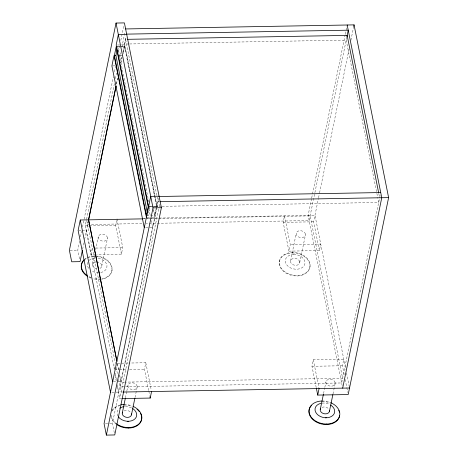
<?xml version="1.0" encoding="UTF-8"?>
<svg xmlns="http://www.w3.org/2000/svg" width="458" height="458" viewBox="0 0 458 458"><rect width="100%" height="100%" fill="white"/><g stroke="black" fill="none" stroke-linecap="round" stroke-linejoin="round"><path stroke-width="0.34" stroke-dasharray="2.29 1.72" d="M79.526 258.93L77.763 250.125L79.629 241.034M80.493 236.843L81.638 231.25M82.503 227.054L113.355 76.732M114.363 71.843L115.508 66.25M118.525 51.565L119.67 45.972M120.82 40.378L123.975 24.995M95.911 254.574L90.953 254.665L85.194 225.874L86.402 220M86.533 219.348L114.552 82.846M115.416 78.644L116.567 73.045M119.584 58.343L120.735 52.744M121.88 47.145L125.04 31.745M88.4 220.498L87.57 224.529L142.61 223.55M116.452 83.825L117.603 78.226M120.763 62.826L121.914 57.227M122.916 52.327L126.082 36.926M82.652 249.055L83.946 242.763M84.661 239.271L88.217 221.941M116.521 84.054L117.672 78.461M120.826 63.084L121.994 57.399M123.122 51.897L126.139 37.201M90.953 254.665L92.293 248.133M92.579 264.484L94.428 255.484M95.562 249.948L98.264 236.797M94.319 256.474L94.422 255.97M101.739 266.275L107.418 238.589M121.41 254.121L115.651 225.33L116.99 218.804L122.75 247.589L121.41 254.121L96.621 254.562M111.929 270.712L112.033 270.209M114.128 369.165L115.067 364.597M149.755 206.701L147.928 215.581L147.648 214.184M156.184 208.625L154.781 215.455L153.527 209.146M148.232 206.724L156.607 206.558L149.623 206.678M114.34 432.919L112.439 423.432L156.499 208.796M156.642 208.098L158.651 198.308M156.842 207.697L120.059 386.895L341.639 382.951L379.716 197.455M156.985 206.999L158.565 199.299M121.17 398.586L119.756 398.609L159.029 207.279M159.172 206.581L160.037 202.379M125.429 397.807L126.706 391.579M126.849 390.886L127.988 385.35M135.013 397.521L137.142 387.142M148.701 390.525L144.453 369.28L145.793 362.747L128.795 363.051M288.929 251.139L283.17 222.348L284.51 215.821L290.269 244.612L288.929 251.139L319.386 250.595L320.726 244.068L290.269 244.612M279.294 261.747L279.397 261.243M290.555 260.957L296.24 233.277M292.296 252.953A15.549 11.318 11.6 0 1 308.938 269.991A15.549 11.318 11.6 0 1 282.563 270.46A15.549 11.318 11.6 0 1 292.296 252.953L292.399 252.45A15.549 11.318 11.6 0 1 309.041 269.487A15.549 11.318 11.6 0 1 282.666 269.957A15.549 11.318 11.6 0 1 292.399 252.45M311.56 198.6L308.114 215.397L342.544 387.485M311.703 197.902L345.183 34.802M345.326 34.098L347.055 25.7M299.709 262.749L305.394 235.069M346.798 37.184L309.15 220.584L146.182 223.481M319.386 250.595L313.627 221.809L318.413 198.48M318.556 197.776L319.421 193.579M319.564 192.881L349.019 49.378M350.891 40.281L353.765 26.278M309.906 267.186L310.009 266.682M316.22 387.542L311.967 366.297L313.312 359.765L343.769 359.221L342.429 365.753L344.21 374.661M323.548 393.594L324.682 388.052M324.825 387.365L325.959 381.823M332.989 394L335.119 383.615M379.859 196.751L380.146 195.354M293.658 254.488A9.95 7.242 11.6 0 1 304.312 265.388A9.95 7.242 11.6 0 1 287.429 265.692A9.95 7.242 11.6 0 1 293.658 254.488L294.357 254.402M128.904 43.974L124.616 44.054L157.105 206.421L161.393 206.346M129.62 43.962L346.196 40.109L377.844 198.28M117.586 44.987L124.565 44.861L156.939 206.655L154.146 206.707M116.206 46.659L124.582 46.493L156.607 206.575M117.603 46.653L124.582 46.533L122.755 55.389L119.269 55.452M118.931 55.372L121.026 55.332M112.599 65.895L115.393 65.843M159.499 201.697L158.067 201.72L125.584 39.354M162.109 206.335L378.686 202.476L377.982 198.978M149.262 206.793L153.447 206.718M146.405 215.604L154.787 215.437M147.115 217.241L151.306 217.166M152.004 217.155L154.793 217.103L153.396 210.102M142.999 218.34L146.577 218.277M147.287 218.266L314.967 215.277L345.824 369.503M143.572 218.844L145.003 218.821M145.718 218.809L157.867 218.592M158.583 218.581L310.118 215.878L342.601 378.251L125.315 382.121M85.194 225.874L88.737 225.811M89.442 225.8L115.651 225.33M283.17 222.348L313.627 221.809M145.673 227.678L152.651 227.552L151.249 220.55M78.822 230.437L81.616 230.385M82.314 230.374L86.505 230.3L114.248 368.982M95.837 248.07L122.75 247.589M70.085 250.263L77.763 250.125M117.46 363.251L128.085 363.062M114.7 369.806L118.954 369.732M119.658 369.72L126.746 369.595M129.58 369.543L144.453 369.28M311.967 366.297L342.429 365.753M113.344 381.783L117.529 381.709M118.227 381.697L121.021 381.646L119.618 374.644M124.599 382.132L121.021 382.195L119.624 375.199M111.895 392.22L115.387 392.157M116.08 392.145L118.874 392.094L117.334 384.388M122.526 392.054L121.095 392.077L118.49 379.058M105.46 423.558L108.952 423.495M109.651 423.484L112.439 423.432M378.806 193.579L379.648 197.776M346.511 372.932L349.385 387.313M345.172 379.464L346.677 387.004M346.815 387.686L347.777 392.483M313.312 359.765L318.934 387.869M117.729 46.63L148.776 201.806M148.867 208.642L150.407 216.342M145.793 362.747L151.277 390.164M148.839 391.212L149.663 395.323M117.374 363.434L118.639 369.738M117.38 364.001L118.502 369.6M86.808 220.716L115.439 363.801M116.16 367.402L117.677 374.999M115.09 373.184L116.63 380.89M115.09 375.302L116.189 380.787M117.425 386.958L119.756 398.609M124.084 410.935A4.666 3.395 11.6 0 1 131.16 413.036M117.849 416.007A9.95 7.242 11.6 0 1 118.948 408.845M125.406 406.561A9.95 7.242 11.6 0 1 131.646 407.981M116.676 424.526A15.549 11.318 11.6 0 1 111.117 416.814M112.004 411.021A15.549 11.318 11.6 0 1 119.572 405.639M124.044 405.027A15.549 11.318 11.6 0 1 131.967 406.435M115.771 423.266A15.549 11.318 11.6 0 1 111.065 415.108M112.107 410.517A15.549 11.318 11.6 0 1 120.282 404.986M124.147 404.523A15.549 11.318 11.6 0 1 132.07 405.931M99.953 268.371A4.666 3.395 11.6 0 0 101.745 265.382L101.436 264.489A4.666 3.395 11.6 0 0 97.783 262.045M96.535 268.714A4.666 3.395 11.6 0 1 92.882 266.27L92.573 265.377A4.666 3.395 11.6 0 1 95.413 262.039M87.65 257.402A15.549 11.318 11.6 0 1 110.407 263.527A15.549 11.318 11.6 0 1 101.642 278.779M101 278.87A15.549 11.318 11.6 0 1 93.026 278.229M91.108 277.594A15.549 11.318 11.6 0 1 88.131 276.157M84.329 259.537A15.549 11.318 11.6 0 1 87.117 257.648M96.999 256.606A15.549 11.318 11.6 0 1 111.849 267.718A15.549 11.318 11.6 0 1 101.539 279.283M100.897 279.374A15.549 11.318 11.6 0 1 93.581 278.905M91.005 278.098A15.549 11.318 11.6 0 1 88.028 276.661M84.226 260.041A15.549 11.318 11.6 0 1 87.014 258.152M87.541 257.906A15.549 11.318 11.6 0 1 96.329 256.537M98.258 258.215A9.95 7.242 11.6 0 1 106.977 265.686A9.95 7.242 11.6 0 1 99.89 272.665M98.63 272.75A9.95 7.242 11.6 0 1 91.84 271.033M88.72 268.359A9.95 7.242 11.6 0 1 87.707 262.423M89.224 260.293A9.95 7.242 11.6 0 1 95.682 258.009M322.06 407.414A4.666 3.395 11.6 0 1 329.136 409.515M322.123 403.126A9.95 7.242 11.6 0 1 329.617 404.454M322.014 401.5A15.549 11.318 11.6 0 1 329.937 402.908M322.117 400.996A15.549 11.318 11.6 0 1 330.041 402.405M305.4 234.17L305.097 233.277A4.666 3.395 11.6 0 0 299.641 230.746A4.666 3.395 11.6 0 0 296.234 234.17L296.538 235.063A4.666 3.395 11.6 0 0 301.994 237.599A4.666 3.395 11.6 0 0 305.4 234.17M299.715 261.856L299.412 260.963A4.666 3.395 11.6 0 0 293.962 258.426A4.666 3.395 11.6 0 0 290.549 261.856L290.859 262.749A4.666 3.395 11.6 0 0 296.309 265.279A4.666 3.395 11.6 0 0 299.715 261.856M335.124 382.722L334.815 381.829A4.666 3.395 11.6 0 0 329.365 379.293A4.666 3.395 11.6 0 0 325.953 382.722L326.262 383.615A4.666 3.395 11.6 0 0 331.712 386.146A4.666 3.395 11.6 0 0 335.124 382.722M107.424 237.696L107.12 236.803A4.666 3.395 11.6 0 0 101.665 234.267A4.666 3.395 11.6 0 0 98.258 237.691L98.562 238.589A4.666 3.395 11.6 0 0 104.018 241.12A4.666 3.395 11.6 0 0 107.424 237.696M137.148 386.249L136.839 385.355A4.666 3.395 11.6 0 0 131.389 382.819A4.666 3.395 11.6 0 0 127.982 386.243L128.286 387.136A4.666 3.395 11.6 0 0 133.736 389.672A4.666 3.395 11.6 0 0 137.148 386.249"/><path stroke-width="0.69" d="M159.086 196.207L150.711 196.356L104.063 423.587L106.371 435.1L114.746 434.951L161.388 207.726L124.41 22.9L116.034 23.049L69.387 250.274L71.694 261.793L80.07 261.644L82.366 250.457M142.856 218.861L80.27 220L78.129 230.448L110.498 392.243M114.38 55.538L116.206 46.659L148.232 206.724L146.405 215.604L114.386 55.521L115.782 55.498M117.025 50.048L115.903 55.51L147.23 212.083M88.577 219.628L115.88 86.625M88.537 220.39L116.092 86.156M106.371 435.1L153.012 207.875L116.034 23.049M122.303 413.036L125.286 398.5M128.646 428.058L128.755 427.554M131.457 414.828L134.87 398.214M121.88 398.569L150.213 398.065L151.552 391.538M346.883 36.749L348.235 30.182L126.654 34.127M353.765 26.278L354.051 24.881L125.618 28.946M354.051 24.881L388.613 197.616L348.189 394.544L317.732 395.082L319.071 388.556M320.279 409.509L323.405 394.281M326.623 424.532L326.726 424.028M329.434 411.301L332.846 394.693M342.676 388.132L381.76 197.736L347.198 25.001M127.662 421.383L128.355 421.297M325.632 417.856L326.331 417.776M126.711 34.413L118.336 34.568L116.189 45.01L148.564 206.804M127.725 39.314L347.164 35.409L378.669 192.875M159.144 196.499L380.724 192.555M160.18 201.68L388.613 197.616M153.012 207.875L161.388 207.726M123.219 392.042L349.528 388.012M131.435 413.849L131.463 413.935A4.666 3.395 11.6 0 1 128.057 417.358A4.666 3.395 11.6 0 1 122.607 414.822L122.297 413.929A4.666 3.395 11.6 0 1 122.618 412.2M316.358 388.229L317.732 395.082M146.417 217.252L114.048 55.458L111.901 65.906L144.276 227.7M149.938 396.697L150.213 398.065M88.646 219.851L116.956 361.333M88.675 220.527L116.681 360.498M80.27 220L112.645 381.795M133.295 406.446A15.549 11.318 11.6 0 1 139.238 423.616A15.549 11.318 11.6 0 1 116.269 423.65M120.901 404.855A15.549 11.318 11.6 0 1 124.147 404.523M140.457 413.299A15.549 11.318 11.6 0 1 135.957 426.381A15.549 11.318 11.6 0 1 117.208 424.875M137.022 409.315A15.549 11.318 11.6 0 1 137.955 410.128M138.379 410.551A15.549 11.318 11.6 0 1 139.318 411.61M132.728 408.599A9.95 7.242 11.6 0 1 133.518 419.963A9.95 7.242 11.6 0 1 118.445 416.912M119.778 408.192A9.95 7.242 11.6 0 1 124.147 406.647M87.484 276.329A15.549 11.318 11.6 0 1 84.226 260.041M87.06 275.47A15.549 11.318 11.6 0 1 83.871 259.978M329.439 410.408A4.666 3.395 11.6 0 1 326.033 413.832A4.666 3.395 11.6 0 1 320.577 411.301L320.274 410.402A4.666 3.395 11.6 0 1 320.594 408.679M330.659 402.656A15.549 11.318 11.6 0 1 335.68 421.377A15.549 11.318 11.6 0 1 310.799 416.551A15.549 11.318 11.6 0 1 322.117 400.996M339.624 415.738A15.549 11.318 11.6 0 1 319.077 423.266A15.549 11.318 11.6 0 1 311.463 405.513M338.737 410.357A15.549 11.318 11.6 0 1 339.407 412.148M330.705 405.072A9.95 7.242 11.6 0 1 331.655 416.345A9.95 7.242 11.6 0 1 316.65 413.677A9.95 7.242 11.6 0 1 320.909 403.332"/></g></svg>
